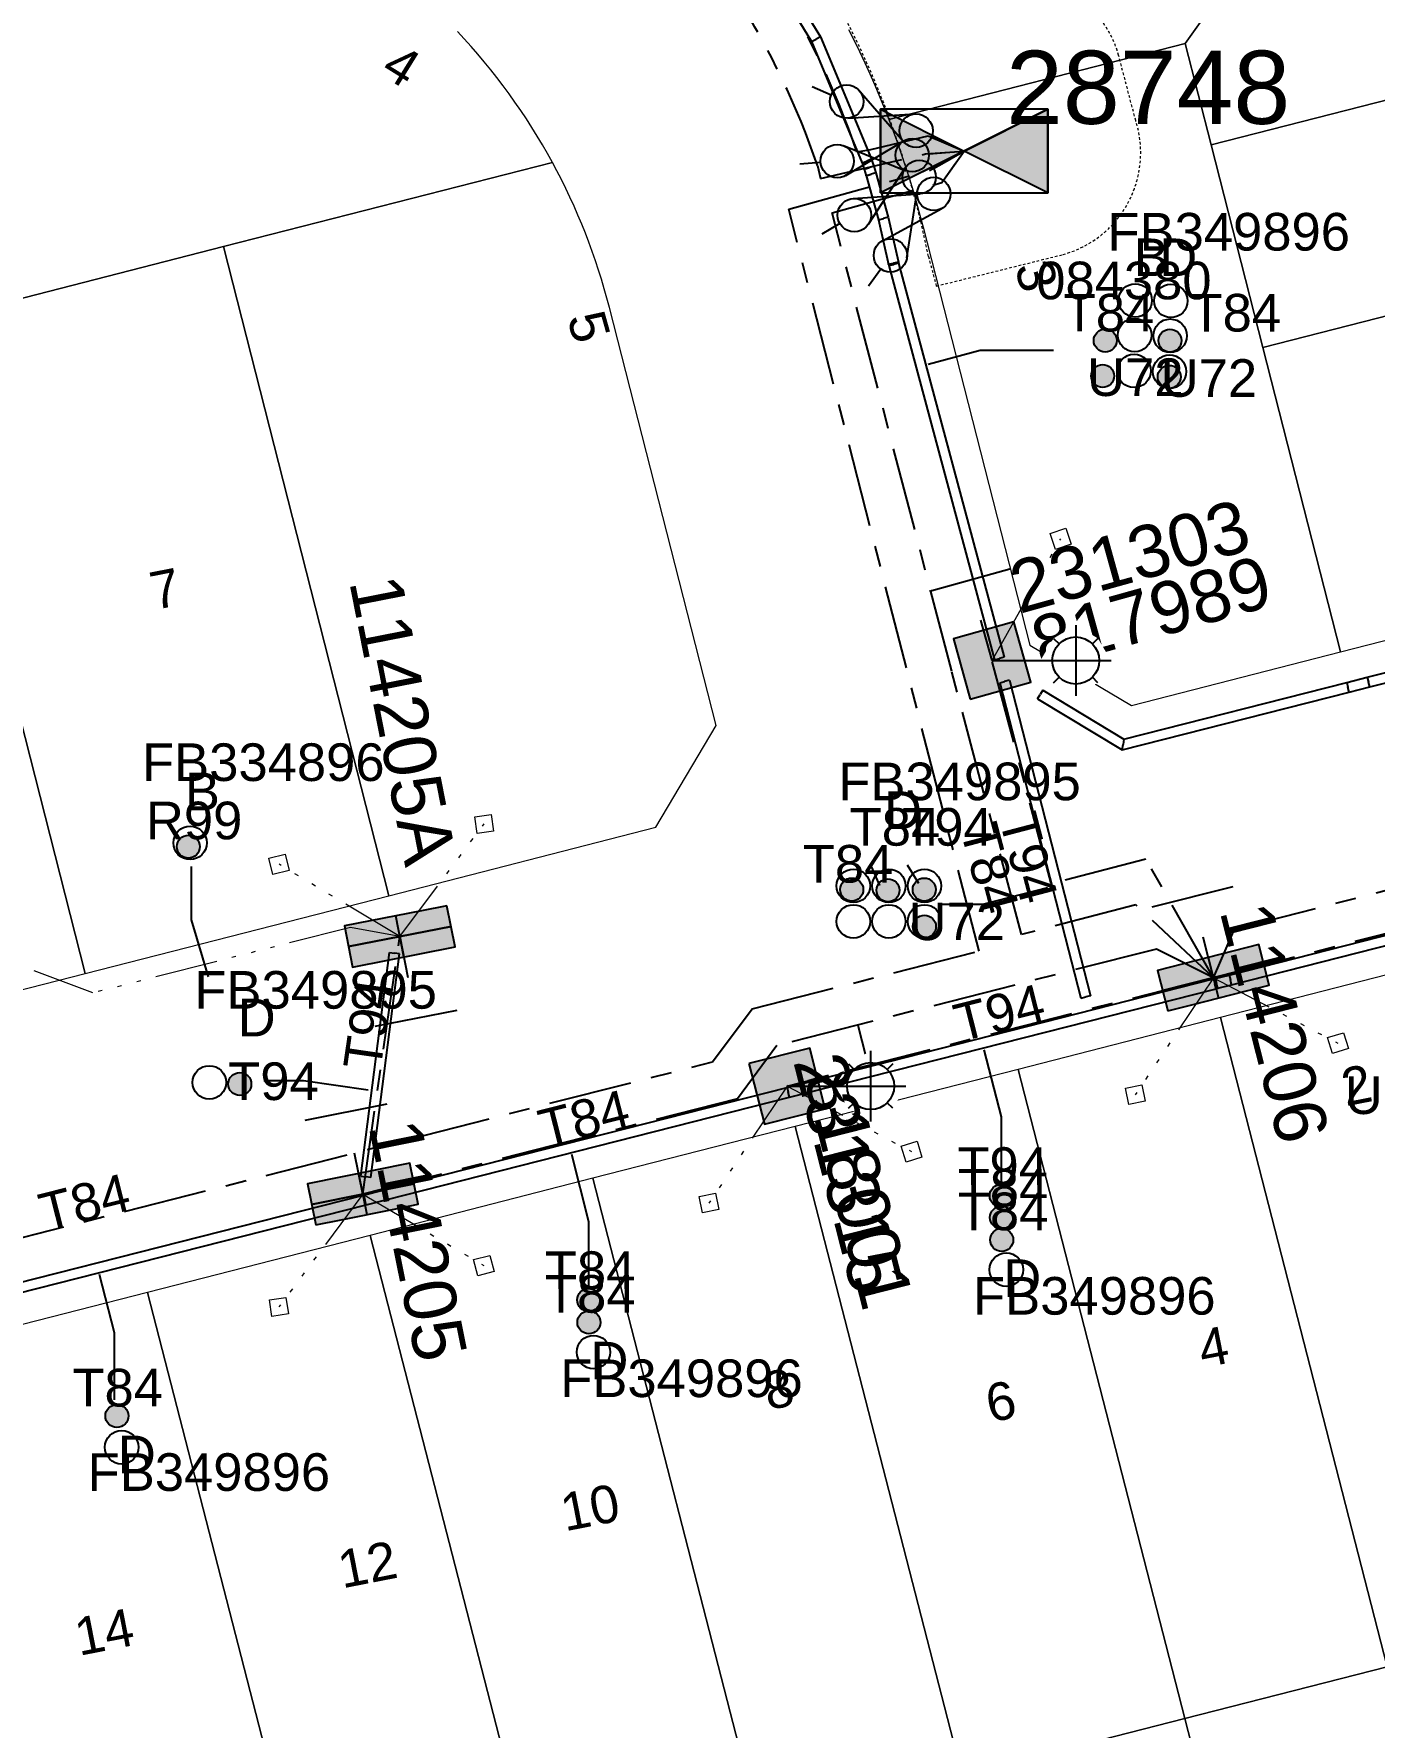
# Model space of a CAD drawing. Header units: metres. Extents: x 307635 to 308805, y 6256169 to 6257356.
# Drawn here: x 308286.5 to 308350.6, y 6256919.1 to 6257000.1 of the extents above; entities that cross this region are included whole.
import ezdxf
from ezdxf.enums import TextEntityAlignment as Align

# ---------------------------------------------------------------- set-up
doc = ezdxf.new("R2010")
doc.units = ezdxf.units.M
for name, pattern in [('Cable Exist UG', [7, 4, -1, 1, -1]), ('DASHED', [19.05, 12.7, -6.35]), ('HIDDEN2', [0.1875, 0.125, -0.0625]), ('PHANTOMX2', [6.6, 3, -0.75, 0.2, -0.75, 0.2, -0.75, 0.2, -0.75])]:
    doc.linetypes.add(name, pattern=pattern)
doc.layers.get('0').update_dxf_attribs({"color": 6})
doc.layers.get('Defpoints').update_dxf_attribs({"color": 250})
for name, color, linetype, lineweight in [('Cadastre Land Parcels_SP_EXT', 118, 'Continuous', 15), ('Cadastre Other Property_SP_EXT', 138, 'DASHED', 15), ('Mains_LV_EXT', 163, 'Continuous', 25), ('Mains_LV_SL_EXT', 135, 'Continuous', 25), ('Services_SP_EXT', 42, 'PHANTOMX2', 20)]:
    doc.layers.add(name, color=color, linetype=linetype, lineweight=lineweight)
for name, color, linetype in [('Duct_SP_EXT', 30, 'Continuous'), ('Equip_LV_EXT', 7, 'Continuous'), ('Equip_SP_SL_EXT', 7, 'Continuous'), ('Sub_SP_EXT', 7, 'Continuous'), ('SupportsUG_SP_LV_EXT', 7, 'Continuous'), ('SupportsUG_SP_LV_SL_EXT', 7, 'Continuous')]:
    doc.layers.add(name, color=color, linetype=linetype)
doc.styles.add('COLUMN_LABEL', font='arial.ttf', dxfattribs={"height": 2})
doc.styles.add('iecARIAL', font='arial.ttf', dxfattribs={"height": 2})
doc.styles.add('POLE_LABEL', font='arial.ttf', dxfattribs={"height": 2})
doc.styles.add('SL_LABEL', font='arial.ttf', dxfattribs={"height": 2})
doc.styles.get("Standard").update_dxf_attribs({"font": 'arial.ttf'})

# ---------------------------------------------------------------- blocks, each defined once
blk = doc.blocks.new('SUB_PADMOUNT_EXT')
at = {"ltscale": 10}
h = blk.add_hatch(color=256, dxfattribs=at)
h.dxf.hatch_style = 1
h.paths.add_polyline_path([(4, -2), (0, 0), (4, 2)])
h.paths.add_polyline_path([(-4, -2), (-4, 2), (0, 0)])
blk.add_line((4, 2), (-4, -2))
blk.add_lwpolyline([(-4, -2), (4, -2), (4, 2), (-4, 2)], close=True)
at = {"ltscale": 10, "flags": 128}
for points in [[(-4, -2), (-4, 2), (0, 0)], [(4, -2), (0, 0), (4, 2)]]:
    blk.add_lwpolyline(points, close=True, dxfattribs=at)
at = {"flags": 8}
blk.add_attdef('ASSET_NUM', text='', height=2.5, dxfattribs=at).set_placement((0, 5), align=Align.MIDDLE_CENTER)
for tag, flags, p in [('STREET_CODE', 9, (1.5, 0)), ('OPERATING_VOLTAGE', 9, (1.5, -0.4)), ('ORIENTATION', 9, (1.5, -0.6)), ('OWNED_BY', 9, (1.5, -0.8)), ('NO_PHASES', 9, (1.5, -0.2)), ('OPERATED_BY', 9, (1.5, -1)), ('SECONDARY_VOLTAGE', 9, (1.5, -1.6)), ('CONSTRUCTED_VOLTAGE', 9, (1.5, -1.4)), ('MAINTAINED_BY', 9, (1.5, -1.2)), ('STATE', 9, (1.5, -1.8)), ('SUBSTATION_TYPE', 9, (1.5, -2.2)), ('USAGE', 9, (1.5, -2.4)), ('PARENT', 9, (1.5, -2)), ('SUBURB', 9, (1.5, -2.8)), ('STREETNAME', 9, (1.5, -3)), ('LEGEND', 9, (1.5, -2.6)), ('LOCATION', 9, (1.5, -3.2)), ('Z', 1, (1.5, -3.6)), ('NOTES', 9, (1.5, -3.4))]:
    blk.add_attdef(tag, text='', height=0.2, dxfattribs=dict(flags=flags)).set_placement(p, align=Align.MIDDLE_LEFT)
blk = doc.blocks.new('COLUMN_EXT')
blk.add_hatch(color=256).paths.add_polyline_path([(1.5, -1.5), (1.5, 1.5), (-1.5, 1.5), (-1.5, -1.5)])
blk.add_lwpolyline([(1.5, 1.5), (-1.5, 1.5), (-1.5, -1.5), (1.5, -1.5)], close=True)
at = {"layer": 'Defpoints', "flags": 128}
for points in [[(0, 0), (0, -2)], [(2, -4), (-2, -4)]]:
    blk.add_lwpolyline(points, dxfattribs=at)
at = {"flags": 9}
for tag, p in [('STREETNAME', (-1.813, 1.6)), ('SUBURB', (-1.813, 1.8)), ('NOTES', (-1.813, 2)), ('LOCATION', (-1.813, 1.4)), ('LEGEND', (-1.813, 1.2)), ('USAGE', (-1.813, 1)), ('STATE', (-1.813, 0.8)), ('COLUMN_TYPE', (-1.813, 0.4)), ('OWNED_BY', (-1.813, 0.6))]:
    blk.add_attdef(tag, text='', height=0.2, rotation=180, dxfattribs=at).set_placement(p, align=Align.MIDDLE_LEFT)
at = {"flags": 1}
blk.add_attdef('Z', (-1.813, 2.351), '', height=0.2, rotation=180, dxfattribs=at)
at = {"flags": 9}
for tag, style, p in [('STRUCTURE_PLANT_NUMBER', 'POLE_LABEL', (-1.813, -0.031)), ('STREET_CODE', 'COLUMN_LABEL', (-1.813, 0.2))]:
    blk.add_attdef(tag, text='', height=0.2, rotation=180, dxfattribs=dict(at, style=style)).set_placement(p, align=Align.MIDDLE_LEFT)
at = {"style": 'COLUMN_LABEL', "width": 0.9, "flags": 8}
blk.add_attdef('ASSET_NUM', text='', height=2, rotation=270, dxfattribs=at).set_placement((2, -4), align=Align.MIDDLE_LEFT)
blk = doc.blocks.new('PILLAR_EXT')
blk.add_hatch(color=256).paths.add_polyline_path([(2.5, -1), (2.5, 1), (-2.5, 1), (-2.5, -1)])
for p, q in [((0, -1), (0, 1)), ((2.5, 0), (-2.5, 0))]:
    blk.add_line(p, q)
at = {"ltscale": 10}
blk.add_line((-2.5, 0), (2.5, 0), dxfattribs=at)
blk.add_lwpolyline([(2.5, 1), (1.25, 1), (-1.25, 1), (-2.5, 1), (-2.5, -1), (2.5, -1)], close=True)
at = {"layer": 'Defpoints'}
for p, q in [((0, 0), (0, -2)), ((2, -4), (-2, -4))]:
    blk.add_line(p, q, dxfattribs=at)
for tag, p, flags in [('STREETNAME', (0, 1.8), 9), ('SUBURB', (0, 2), 1), ('LOCATION', (0, 1.2), 9), ('LEGEND', (0, 1), 9), ('PARENT', (0, 1.6), 9), ('NOTES', (0, 1.4), 9), ('SUPPORT_TYPE', (0, 0.6), 9), ('OWNED_BY', (0, 0.2), 9), ('USAGE', (0, 0.8), 9), ('STATE', (0, 0.4), 9)]:
    blk.add_attdef(tag, p, '', height=0.2, rotation=180, dxfattribs=dict(flags=flags))
at = {"width": 0.9, "flags": 8}
blk.add_attdef('ASSET_NUM', text='', height=2, rotation=270, dxfattribs=at).set_placement((2, -4), align=Align.MIDDLE_LEFT)
blk = doc.blocks.new('DUCT_EXT')
blk.add_circle((0, 0.8), 0.8)
at = {"flags": 1}
blk.add_attdef('Z', (0, 0), '', height=0.2, dxfattribs=at)
at = {"flags": 9}
for tag, p in [('DUCT_CODE', (0, 0)), ('XSECT_TYPE', (0, -0.2)), ('STATE', (0, -0.6)), ('FB_REFERENCE', (0, -0.4)), ('NOTES', (0, -0.8))]:
    blk.add_attdef(tag, text='', height=0.2, dxfattribs=at).set_placement(p, align=Align.MIDDLE_LEFT)
blk = doc.blocks.new('SL_LANTERN_EXT')
at = {"flags": 9}
for tag, p in [('LRATECODE', (-7.4, 0)), ('LOUTREACHVOCAB', (-7.2, 0)), ('LOUTREACH', (-7, 0)), ('LANTNUMBER', (-6.6, 0)), ('LNEW', (-6.4, 0)), ('LMASTVOCAB', (-6.2, 0)), ('LMAST', (-6, 0)), ('LLAMPVOCAB', (-5.8, 0)), ('LLAMP', (-5.6, 0)), ('LEXIST', (-5.4, 0)), ('LCHARGE3PERCENT', (-5.2, 0)), ('LCHARGE3', (-5, 0)), ('LCHARGE2PERCENT', (-4.8, 0)), ('LCHARGE2', (-4.6, 0)), ('LCHARGE1PERCENT', (-4.4, 0)), ('LCHARGE1', (-4.2, 0)), ('LCATEGORY', (-4, 0)), ('LBRACKETVOCAB', (-3.8, 0)), ('LBRACKET', (-3.6, 0)), ('LKINGHEIGHT', (-3.4, 0)), ('CREPLACE', (-3.2, 0)), ('CREMOVE', (-3, 0)), ('CNUMBER', (-2.8, 0)), ('CNEW', (-2.6, 0)), ('CEXIST', (-2.4, 0)), ('USAGE', (-2.2, 0)), ('STATE', (-2, 0)), ('OWNED_BY', (-1.8, 0)), ('ORIENTATION', (-1.6, 0)), ('OPERATING_VOLTAGE', (-1.4, 0)), ('NO_PHASES', (-1.2, 0)), ('LANTERN_TYPE', (-1, 0)), ('LANTERN_PURPOSE', (-0.8, 0)), ('CONTROL_TYPE', (-0.6, 0)), ('CONSTRUCTED_VOLTAGE', (-0.4, 0))]:
    blk.add_attdef(tag, text='', height=0.001, rotation=270, dxfattribs=at).set_placement(p, align=Align.MIDDLE_LEFT)
at = {"style": 'SL_LABEL', "flags": 9}
blk.add_attdef('STREET_CODE', text='', height=0.001, rotation=270, dxfattribs=at).set_placement((0.001, 0), align=Align.MIDDLE_LEFT)
at = {"flags": 1}
blk.add_attdef('Z', (0, 0), '', height=0.001, rotation=270, dxfattribs=at)
at = {"width": 0.9}
blk.add_attdef('LNUMBER', text='', height=1, dxfattribs=at).set_placement((7, -1), align=Align.MIDDLE_LEFT)
at = {"flags": 9}
for tag, p in [('LREMOVE', (0, -7.6)), ('LREPLACE', (0, -7.8)), ('LTYPE', (0, -8)), ('LTYPEVOCAB', (0, -8.2)), ('LEGEND', (0, -8.4)), ('SUBURB', (0, -8.6)), ('STREETNAME', (0, -8.8)), ('LOCATION', (0, -9)), ('NOTES', (0, -9.2)), ('MAINTAINED_BY', (0, -9.863))]:
    blk.add_attdef(tag, text='', height=0.001, dxfattribs=at).set_placement(p, align=Align.MIDDLE_LEFT)
blk.add_attdef('OPERATED_BY', (0, -9.607), '', height=0.001, dxfattribs=at)
blk.add_wipeout([(5.688, 0), (5.061, -1.061), (4, -1.688), (2.939, -1.061), (2.313, 0), (2.939, 1.061), (4, 1.687), (5.061, 1.061)])
for p, q in [((4, 1.687), (4, 0)), ((2.939, 1.061), (3.205, 0.795)), ((5.061, 1.061), (4.795, 0.795)), ((0, 0), (4, 0)), ((2.939, -1.061), (3.205, -0.795)), ((4, 0), (5.688, 0)), ((4, 0), (4, -1.688)), ((5.061, -1.061), (4.795, -0.795))]:
    blk.add_line(p, q)
blk.add_circle((4, 0), 1.125)
blk = doc.blocks.new('CCP_EXT')
at = {"flags": 9}
for tag, p in [('USAGE', (0, -1.2)), ('LEGEND', (0, -1.4)), ('LIFE_SUPPORT', (0, -1.6)), ('STATE', (0, -1.8)), ('NOTES', (0, -2))]:
    blk.add_attdef(tag, text='', height=0.2, dxfattribs=at).set_placement(p, align=Align.MIDDLE_LEFT)
blk.add_wipeout([(0, 0.566), (0.566, 0), (0, -0.566), (-0.566, 0)])
blk.add_lwpolyline([(-0.566, 0), (0, 0.566), (0.566, 0), (0, -0.566), (-0.566, 0)])
at = {"flags": 1}
blk.add_attdef('Z', (0, 0), '', height=0.2, dxfattribs=at)
at = {"flags": 9}
for tag, p in [('CCP_TYPE', (0, 0)), ('OPERATING_VOLTAGE', (0, -0.6)), ('ORIENTATION', (0, -0.8)), ('CONSTRUCTED_VOLTAGE', (0, -0.2)), ('NO_PHASES', (0, -0.4)), ('OWNED_BY', (0, -1))]:
    blk.add_attdef(tag, text='', height=0.2, dxfattribs=at).set_placement(p, align=Align.MIDDLE_LEFT)
blk = doc.blocks.new('LV_UG_DFUSE_CLOSED_EXT')
for points in [[(1, 0), (0, 0)], [(5.04, 0.726), (2.156, -0.717)], [(5.049, -0.707), (2.156, 0.717)], [(6.2, 0.013), (7.2, 0.013)]]:
    blk.add_lwpolyline(points)
for centre in [(5.4, 0.011), (1.8, 0)]:
    blk.add_circle(centre, 0.8)
at = {"flags": 9}
for tag, p in [('ACTUAL_STATUS', (0, 0)), ('OPERATING_VOLTAGE', (0, -0.6)), ('ORIENTATION', (0, -0.8)), ('CONSTRUCTED_VOLTAGE', (0, -0.2)), ('NO_PHASES', (0, -0.4)), ('STATE', (0, -1)), ('SWITCH_TYPE', (0, -1.2)), ('USAGE', (0, -1.4)), ('NOTES', (0, -1.6))]:
    blk.add_attdef(tag, text='', height=0.2, dxfattribs=at).set_placement(p, align=Align.MIDDLE_LEFT)
at = {"flags": 1}
blk.add_attdef('Z', (0, 0), '', height=0.2, dxfattribs=at)
blk = doc.blocks.new('CABLE_LARGE_EXT')
h = blk.add_hatch(color=256)
edge = h.paths.add_edge_path()
edge.add_arc((0, 0.55), 0.55, 0, 360)
blk.add_circle((0, 0.55), 0.55)
at = {"flags": 1}
blk.add_attdef('Z', (0, 0), '', height=0.2, dxfattribs=at)
at = {"flags": 9}
for tag, p in [('COND_CODE', (0, 0)), ('XSECT_SIZE', (0, -0.6)), ('STATE', (0, -0.4)), ('FB_REFERENCE', (0, -0.2)), ('NOTES', (0, -0.8))]:
    blk.add_attdef(tag, text='', height=0.2, dxfattribs=at).set_placement(p, align=Align.MIDDLE_LEFT)

msp = doc.modelspace()

# ---------------------------------------------------------------- linework, layer by layer
at = {"layer": 'Cadastre Land Parcels_SP_EXT', "linetype": 'Continuous'}
for points in [[(308325.505, 6257000.352), (308325.77, 6256999.825), (308326.027, 6256999.295), (308326.277, 6256998.762), (308326.521, 6256998.227), (308326.758, 6256997.688), (308326.987, 6256997.146), (308327.211, 6256996.6), (308327.427, 6256996.052), (308341.613, 6256999.688), (308341.613, 6256999.688), (308359.333, 6257024.556)], [(308286.379, 6257015.521), (308264.099, 6256984.185), (308266.544, 6256982.523), (308281.072, 6256986.246), (308281.072, 6256986.246), (308295.601, 6256989.967), (308311.333, 6256993.998), (308311.098, 6256994.421), (308310.855, 6256994.842), (308310.607, 6256995.257), (308310.351, 6256995.669), (308310.089, 6256996.078), (308309.821, 6256996.48), (308309.545, 6256996.879), (308309.264, 6256997.274), (308308.977, 6256997.663), (308308.682, 6256998.049), (308308.383, 6256998.429), (308308.075, 6256998.805), (308307.763, 6256999.176), (308307.445, 6256999.541), (308307.121, 6256999.902), (308306.792, 6257000.256)]]:
    msp.add_lwpolyline(points, dxfattribs=at)
for points in [[(308377.352, 6257003.676), (308377.353, 6257004.799), (308377.347, 6257005.923), (308377.333, 6257007.045), (308377.313, 6257008.168), (308377.287, 6257009.29), (308377.252, 6257010.412), (308377.303, 6257011.763), (308359.333, 6257024.556), (308341.613, 6256999.688), (308342.851, 6256994.837), (308377.352, 6257003.676)], [(308378.047, 6256993.517), (308377.999, 6256994.647), (308377.943, 6256995.778), (308377.879, 6256996.907), (308377.809, 6256998.038), (308377.733, 6256999.166), (308377.648, 6257000.295), (308377.556, 6257001.422), (308377.458, 6257002.549), (308377.352, 6257003.676), (308342.851, 6256994.837), (308345.325, 6256985.136), (308378.047, 6256993.517)], [(308349.038, 6256970.584), (308345.325, 6256985.136), (308342.851, 6256994.837), (308341.613, 6256999.688), (308327.427, 6256996.052), (308327.639, 6256995.49), (308327.846, 6256994.924), (308328.043, 6256994.356), (308328.234, 6256993.785), (308328.416, 6256993.212), (308328.592, 6256992.637), (308328.76, 6256992.059), (308328.92, 6256991.479), (308329.073, 6256990.897), (308334.174, 6256970.909), (308339.037, 6256968.022), (308349.038, 6256970.584)], [(308316.286, 6256962.193), (308319.168, 6256967.065), (308314.062, 6256987.052), (308313.942, 6256987.504), (308313.817, 6256987.954), (308313.684, 6256988.403), (308313.543, 6256988.848), (308313.396, 6256989.293), (308313.242, 6256989.733), (308313.081, 6256990.174), (308312.914, 6256990.61), (308312.739, 6256991.044), (308312.557, 6256991.475), (308312.37, 6256991.904), (308312.176, 6256992.329), (308311.974, 6256992.751), (308311.767, 6256993.17), (308311.553, 6256993.586), (308311.333, 6256993.998), (308295.601, 6256989.967), (308303.504, 6256958.919), (308316.286, 6256962.193)], [(308376.26, 6256977.558), (308379.458, 6256982.497), (308379.348, 6256983.603), (308379.23, 6256984.708), (308379.106, 6256985.812), (308378.976, 6256986.916), (308378.838, 6256988.019), (308378.694, 6256989.12), (308378.542, 6256990.222), (308378.384, 6256991.32), (308378.219, 6256992.419), (308378.047, 6256993.517), (308345.325, 6256985.136), (308349.038, 6256970.584), (308376.26, 6256977.558)], [(308303.504, 6256958.919), (308295.601, 6256989.967), (308281.072, 6256986.246), (308288.979, 6256955.197), (308303.504, 6256958.919)], [(308288.979, 6256955.197), (308281.072, 6256986.246), (308266.544, 6256982.523), (308274.454, 6256951.476), (308288.979, 6256955.197)], [(308360.446, 6256924.423), (308359.329, 6256928.786), (308357.219, 6256937.028), (308355.11, 6256945.27), (308352.504, 6256955.45), (308343.295, 6256953.091), (308351.27, 6256922.039), (308360.446, 6256924.423)], [(308351.27, 6256922.039), (308343.295, 6256953.091), (308333.61, 6256950.611), (308341.586, 6256919.558), (308351.27, 6256922.039)], [(308341.586, 6256919.558), (308333.61, 6256950.611), (308322.957, 6256947.881), (308330.935, 6256916.828), (308341.586, 6256919.558)], [(308330.935, 6256916.828), (308322.957, 6256947.881), (308319.816, 6256947.077), (308313.272, 6256945.401), (308321.252, 6256914.347), (308330.935, 6256916.828)], [(308321.252, 6256914.347), (308313.272, 6256945.401), (308302.618, 6256942.672), (308310.601, 6256911.619), (308321.252, 6256914.347)], [(308310.601, 6256911.619), (308302.618, 6256942.672), (308291.965, 6256939.944), (308299.95, 6256908.889), (308310.601, 6256911.619)], [(308299.95, 6256908.889), (308291.965, 6256939.944), (308277.437, 6256936.222), (308285.425, 6256905.167), (308299.95, 6256908.889)], [(308359.211, 6256891.045), (308351.27, 6256922.039), (308341.586, 6256919.558), (308349.527, 6256888.564), (308359.211, 6256891.045)], [(308349.527, 6256888.564), (308341.586, 6256919.558), (308330.935, 6256916.828), (308338.877, 6256885.836), (308349.527, 6256888.564)]]:
    msp.add_lwpolyline(points, close=True, dxfattribs=at)
at = {"layer": 'Cadastre Other Property_SP_EXT', "linetype": 'HIDDEN2'}
msp.add_lwpolyline([(308329.702, 6256988.079), (308335.764, 6256989.589), (308335.764, 6256989.589, 0.426835), (308339.241, 6256995.992), (308339.241, 6256995.992), (308338.423, 6256999.124), (308338.423, 6256999.124, 0.419081), (308331.975, 6257002.645), (308331.975, 6257002.645), (308325.333, 6257000.919), (308325.333, 6257000.919, -0.071143), (308329.321, 6256989.5), (308329.321, 6256989.5), (308329.702, 6256988.079)], format="xyb", close=True, dxfattribs=at)
at = {"layer": 'Duct_SP_EXT'}
for p, q in [((308320.856, 6257005.415), (308324.165, 6257000)), ((308320.449, 6257005.161), (308323.736, 6256999.781)), ((308323.736, 6256999.781), (308323.95, 6256999.891)), ((308323.736, 6256999.781), (308326.157, 6256993.959)), ((308324.165, 6257000), (308323.95, 6256999.891)), ((308324.165, 6257000), (308326.6, 6256994.143)), ((308326.151, 6256993.977), (308326.379, 6256994.051)), ((308326.151, 6256993.977), (308326.251, 6256993.668)), ((308326.157, 6256993.959), (308326.379, 6256994.051)), ((308326.6, 6256994.143), (308326.379, 6256994.051)), ((308326.607, 6256994.125), (308326.379, 6256994.051)), ((308326.607, 6256994.125), (308326.708, 6256993.814)), ((308326.251, 6256993.668), (308326.479, 6256993.741)), ((308326.251, 6256993.668), (308326.348, 6256993.358)), ((308326.347, 6256993.361), (308326.577, 6256993.43)), ((308326.348, 6256993.358), (308326.347, 6256993.361)), ((308326.347, 6256993.361), (308326.939, 6256991.256)), ((308326.348, 6256993.358), (308326.577, 6256993.43)), ((308326.708, 6256993.814), (308326.479, 6256993.741)), ((308326.806, 6256993.502), (308326.577, 6256993.43)), ((308326.807, 6256993.498), (308326.577, 6256993.43)), ((308326.708, 6256993.814), (308326.806, 6256993.502)), ((308326.806, 6256993.502), (308326.807, 6256993.498)), ((308326.807, 6256993.498), (308327.405, 6256991.374)), ((308326.939, 6256991.256), (308327.172, 6256991.315)), ((308326.939, 6256991.256), (308327.419, 6256989.119)), ((308327.405, 6256991.374), (308327.172, 6256991.315)), ((308327.405, 6256991.374), (308327.887, 6256989.224)), ((308327.418, 6256989.122), (308327.653, 6256989.172)), ((308327.419, 6256989.119), (308327.418, 6256989.122)), ((308327.418, 6256989.122), (308327.43, 6256989.061)), ((308327.419, 6256989.119), (308327.653, 6256989.172)), ((308327.43, 6256989.061), (308327.664, 6256989.115)), ((308327.887, 6256989.224), (308327.653, 6256989.172)), ((308327.888, 6256989.221), (308327.653, 6256989.172)), ((308327.898, 6256989.169), (308327.664, 6256989.115)), ((308327.887, 6256989.224), (308327.888, 6256989.221)), ((308327.888, 6256989.221), (308327.898, 6256989.169)), ((308350.32, 6256969.374), (308377.231, 6256976.221)), ((308350.438, 6256968.909), (308377.534, 6256975.803)), ((308349.335, 6256969.123), (308350.32, 6256969.374)), ((308349.335, 6256969.123), (308349.395, 6256968.891)), ((308349.454, 6256968.658), (308349.395, 6256968.891)), ((308349.454, 6256968.658), (308350.438, 6256968.909)), ((308350.32, 6256969.374), (308350.32, 6256969.374)), ((308350.32, 6256969.374), (308350.379, 6256969.141)), ((308350.32, 6256969.374), (308350.379, 6256969.141)), ((308350.438, 6256968.909), (308350.379, 6256969.141)), ((308350.438, 6256968.909), (308350.379, 6256969.141)), ((308350.438, 6256968.909), (308350.438, 6256968.909)), ((308338.673, 6256966.41), (308338.635, 6256966.153)), ((308338.597, 6256965.896), (308338.635, 6256966.153)), ((308343.712, 6256955.125), (308363.622, 6256960.187)), ((308343.83, 6256954.66), (308363.74, 6256959.722)), ((308302.176, 6256945.508), (308303.551, 6256956.207)), ((308302.652, 6256945.446), (308304.027, 6256956.146)), ((308303.551, 6256956.207), (308303.789, 6256956.177)), ((308304.027, 6256956.146), (308303.789, 6256956.177)), ((308343.042, 6256954.955), (308343.712, 6256955.125)), ((308343.712, 6256955.125), (308343.712, 6256955.125)), ((308343.712, 6256955.125), (308343.771, 6256954.893)), ((308343.712, 6256955.125), (308343.771, 6256954.893)), ((308342.968, 6256954.936), (308343.042, 6256954.955)), ((308342.968, 6256954.936), (308343.027, 6256954.704)), ((308342.968, 6256954.936), (308343.027, 6256954.704)), ((308343.086, 6256954.471), (308343.027, 6256954.704)), ((308343.086, 6256954.471), (308343.027, 6256954.704)), ((308343.042, 6256954.955), (308343.101, 6256954.723)), ((308343.086, 6256954.471), (308343.161, 6256954.49)), ((308343.161, 6256954.49), (308343.101, 6256954.723)), ((308343.161, 6256954.49), (308343.83, 6256954.66)), ((308343.83, 6256954.66), (308343.771, 6256954.893)), ((308343.83, 6256954.66), (308343.771, 6256954.893)), ((308343.83, 6256954.66), (308343.83, 6256954.66)), ((308336.617, 6256954.017), (308336.85, 6256954.077)), ((308337.082, 6256954.137), (308336.85, 6256954.077)), ((308302.176, 6256945.508), (308302.414, 6256945.477)), ((308302.652, 6256945.446), (308302.414, 6256945.477)), ((308302.303, 6256944.598), (308302.363, 6256944.365)), ((308302.303, 6256944.598), (308302.363, 6256944.365)), ((308302.422, 6256944.133), (308302.363, 6256944.365)), ((308302.422, 6256944.133), (308302.363, 6256944.365))]:
    msp.add_line(p, q, dxfattribs=at)
for points in [[(308335.306, 6256985.003), (308331.806, 6256985.003), (308329.313, 6256984.334)], [(308294.055, 6256960.309), (308294.055, 6256957.76), (308294.867, 6256955.036)], [(308326.541, 6256960.429), (308326.982, 6256959.409)], [(308328.307, 6256960.395), (308328.851, 6256959.511)], [(308329.869, 6256958.519), (308331.931, 6256958.519), (308335.032, 6256959.308)], [(308329.869, 6256958.519), (308331.931, 6256958.519), (308335.032, 6256959.308)], [(308332.814, 6256945.24), (308332.814, 6256948.336), (308331.996, 6256951.554)], [(308297.534, 6256950.075), (308299.428, 6256950.075), (308302.515, 6256949.634)], [(308313.078, 6256940.224), (308313.078, 6256943.32), (308312.26, 6256946.538)], [(308290.386, 6256934.8), (308290.386, 6256938.014), (308289.676, 6256940.807)]]:
    msp.add_lwpolyline(points, dxfattribs=at)
at = {"layer": 'Mains_LV_EXT', "linetype": 'Cable Exist UG'}
for points in [[(308300.824, 6257021.737), (308300.789, 6257019.302), (308300.789, 6257019.302), (308310.134, 6257012.611), (308310.134, 6257012.611, -0.078222), (308318.664, 6257004.112), (308318.664, 6257004.112), (308321.713, 6257003.196), (308321.713, 6257003.196, -0.060302), (308325.906, 6256994.493), (308325.906, 6256994.493), (308326.569, 6256994.618), (308326.569, 6256994.618), (308329.304, 6256995.271), (308331.037, 6256994.538)], [(308320.161, 6257001.908, -0.058672), (308324.013, 6256993.848), (308324.013, 6256993.848), (308324.163, 6256993.219), (308324.163, 6256993.219), (308329.18, 6256994.398), (308331.04, 6256994.525)]]:
    msp.add_lwpolyline(points, format="xyb", dxfattribs=at)
for points in [[(308342.956, 6256954.995), (308343.963, 6256957.32), (308343.963, 6256957.32), (308363.964, 6256962.445), (308366.555, 6256961.046), (308366.555, 6256961.046), (308379.976, 6256964.402), (308385.534, 6256961.287), (308386.499, 6256960.005)], [(308302.265, 6256944.65), (308304.033, 6256956.971)]]:
    msp.add_lwpolyline(points, dxfattribs=at)
at = {"layer": 'Mains_LV_SL_EXT', "linetype": 'Cable Exist UG'}
msp.add_lwpolyline([(308342.957, 6256954.995), (308363.608, 6256960.302)], dxfattribs=at)
at = {"layer": 'Services_SP_EXT'}
msp.add_lwpolyline([(308304.033, 6256956.971), (308301.673, 6256957.402), (308301.673, 6256957.402), (308289.351, 6256954.266), (308283.642, 6256956.425)], dxfattribs=at)

# ---------------------------------------------------------------- block references
at = {"layer": 'Duct_SP_EXT'}
for name, p, rotation in [('DUCT_EXT', (308339.203, 6256986.593), 358.8809544387473), ('DUCT_EXT', (308340.907, 6256986.57), 358.8809544387473), ('DUCT_EXT', (308339.175, 6256984.935), 358.8809544387473), ('DUCT_EXT', (308340.873, 6256984.905), 358.8809544387473), ('DUCT_EXT', (308339.144, 6256983.223), 358.8809544387473), ('DUCT_EXT', (308340.843, 6256983.188), 358.8809544387473), ('CABLE_LARGE_EXT', (308332.256, 6256944.565), 269.9999999999998), ('CABLE_LARGE_EXT', (308332.268, 6256943.527), 269.9999999999998), ('CABLE_LARGE_EXT', (308332.281, 6256942.455), 269.9999999999998), ('DUCT_EXT', (308332.25, 6256941.031), 269.9999999999998), ('CABLE_LARGE_EXT', (308312.52, 6256939.582), 269.9999999999998), ('CABLE_LARGE_EXT', (308312.532, 6256938.511), 269.9999999999998), ('DUCT_EXT', (308312.501, 6256937.087), 269.9999999999998), ('CABLE_LARGE_EXT', (308289.952, 6256934.035), 269.9999999999998), ('DUCT_EXT', (308289.931, 6256932.535), 269.9999999999998)]:
    msp.add_blockref(name, p, dxfattribs=dict(at, rotation=rotation))
for name, p in [('CABLE_LARGE_EXT', (308337.783, 6256984.925)), ('CABLE_LARGE_EXT', (308340.877, 6256984.921)), ('CABLE_LARGE_EXT', (308337.659, 6256983.229)), ('CABLE_LARGE_EXT', (308340.843, 6256983.188)), ('DUCT_EXT', (308294.005, 6256960.647)), ('CABLE_LARGE_EXT', (308293.92, 6256960.715)), ('DUCT_EXT', (308325.734, 6256958.59)), ('DUCT_EXT', (308327.434, 6256958.59)), ('DUCT_EXT', (308329.134, 6256958.59)), ('CABLE_LARGE_EXT', (308325.657, 6256958.662)), ('CABLE_LARGE_EXT', (308327.39, 6256958.628)), ('CABLE_LARGE_EXT', (308329.122, 6256958.662)), ('DUCT_EXT', (308325.734, 6256956.89)), ('DUCT_EXT', (308327.434, 6256956.89)), ('DUCT_EXT', (308329.134, 6256956.89)), ('CABLE_LARGE_EXT', (308329.134, 6256956.89)), ('DUCT_EXT', (308294.924, 6256949.189)), ('CABLE_LARGE_EXT', (308296.383, 6256949.361))]:
    msp.add_blockref(name, p, dxfattribs=at)
at = {"layer": 'Equip_LV_EXT'}
for p, rotation in [((308330.391, 6256994.811), 157.067973400666), ((308330.345, 6256994.477), 184.3430268636115), ((308330.437, 6256994.202), 210.2585756344981), ((308330.623, 6256993.956), 234.6189730559464)]:
    msp.add_blockref('LV_UG_DFUSE_CLOSED_EXT', p, dxfattribs=dict(at, rotation=rotation))
at = {"layer": 'Sub_SP_EXT'}
ref = msp.add_blockref('SUB_PADMOUNT_EXT', (308331.037, 6256994.538), dxfattribs=at)
ref.add_attrib('ASSET_NUM', '28748', dxfattribs={"layer": '0', "height": 3.5}).set_placement((308333.037, 6256994.788), align=Align.BOTTOM_LEFT)
at = {"layer": 'SupportsUG_SP_LV_SL_EXT'}
ref = msp.add_blockref('COLUMN_EXT', (308332.37, 6256970.169), dxfattribs=dict(at, rotation=195.5389791639064))
ref.add_attrib('ASSET_NUM', '817989', dxfattribs={"layer": '0', "height": 2.5, "rotation": 15.53898, "style": 'COLUMN_LABEL'}).set_placement((308334.37, 6256970.919), align=Align.MIDDLE_LEFT)
ref = msp.add_blockref('COLUMN_EXT', (308322.56, 6256949.81), dxfattribs=dict(at, rotation=104.2645122438439))
ref.add_attrib('ASSET_NUM', '818001', dxfattribs={"layer": '0', "height": 2.5, "rotation": 284.26451, "style": 'COLUMN_LABEL'}).set_placement((308324.56, 6256950.56), align=Align.MIDDLE_LEFT)

# ---------------------------------------------------------------- texts
at = {"layer": 'Cadastre Land Parcels_SP_EXT'}
for s, rotation, p in [('4', 328.12681, (308303.05, 6256998.231)), ('3', 285.65203, (308333.437, 6256989.004)), ('5', 285.66855, (308312.034, 6256986.57)), ('7', 11.09237, (308292.289, 6256972.582)), ('2', 11.09236, (308349.291, 6256948.843)), ('4', 11.088, (308342.441, 6256936.325)), ('8', 11.09004, (308321.646, 6256934.307)), ('6', 11.0928, (308332.272, 6256933.719)), ('10', 11.08852, (308311.936, 6256928.51)), ('12', 11.08852, (308301.284, 6256925.781)), ('14', 11.09052, (308288.694, 6256922.555))]:
    msp.add_text(s, height=1.8, rotation=rotation, dxfattribs=at).set_placement(p)
at = {"layer": 'Cadastre Other Property_SP_EXT'}
msp.add_text('084380', height=1.8, dxfattribs=at).set_placement((308334.479, 6256987.447))
at = {"layer": 'Duct_SP_EXT'}
for s, p in [('FB349896', (308337.888, 6256989.779)), ('B', (308339.145, 6256988.556)), ('D', (308340.368, 6256988.556)), ('T84', (308335.792, 6256985.907)), ('T84', (308341.862, 6256985.906)), ('U72', (308336.913, 6256982.821)), ('U72', (308340.435, 6256982.781)), ('FB334896', (308291.705, 6256964.406)), ('B', (308293.755, 6256963.006)), ('FB349895', (308325.012, 6256963.486)), ('R99', (308291.891, 6256961.618)), ('D', (308327.197, 6256962.114)), ('T84', (308325.555, 6256961.312)), ('T94', (308328.069, 6256961.312)), ('T84', (308323.313, 6256959.545)), ('U72', (308328.375, 6256956.794)), ('FB349895', (308294.21, 6256953.516)), ('D', (308296.282, 6256952.191)), ('T94', (308295.825, 6256949.146)), ('U72', (308349.242, 6256948.477)), ('T94', (308330.709, 6256945.085)), ('T84', (308330.723, 6256944.051)), ('T84', (308330.73, 6256942.918)), ('T84', (308310.975, 6256940.107)), ('D', (308332.905, 6256939.725)), ('T84', (308310.981, 6256938.973)), ('FB349896', (308331.459, 6256938.88)), ('D', (308313.156, 6256935.781)), ('FB349896', (308311.71, 6256934.936)), ('T84', (308288.372, 6256934.488)), ('D', (308290.548, 6256931.296)), ('FB349896', (308289.102, 6256930.45))]:
    msp.add_text(s, height=1.8, dxfattribs=at).set_placement(p)
at = {"layer": 'Mains_LV_EXT'}
for s, rotation, p in [('T84', 284.84475, (308330.831, 6256962.103)), ('T94', 284.72513, (308332.694, 6256962.608)), ('T94', 81.83267, (308303.105, 6256950.506)), ('T94', 14.26451, (308330.832, 6256951.913)), ('T84', 14.26451, (308310.964, 6256946.862)), ('T84', 14.26451, (308287.07, 6256942.851))]:
    msp.add_text(s, height=1.8, rotation=rotation, dxfattribs=at).set_placement(p)

# ---------------------------------------------------------------- next in the draw order: block references
at = {"layer": 'Equip_SP_SL_EXT'}
ref = msp.add_blockref('SL_LANTERN_EXT', (308332.37, 6256970.169), dxfattribs=at)
ref.add_attrib('ASSET_NUM', '231303', dxfattribs={"layer": '0', "height": 2.5, "rotation": 15.53898, "style": 'iecARIAL'}).set_placement((308333.87, 6256971.669), align=Align.BOTTOM_LEFT)
ref = msp.add_blockref('SL_LANTERN_EXT', (308322.56, 6256949.81), dxfattribs=at)
ref.add_attrib('ASSET_NUM', '231315', dxfattribs={"layer": '0', "height": 2.5, "rotation": 284.26451, "style": 'iecARIAL'}).set_placement((308324.06, 6256951.31), align=Align.MIDDLE_LEFT)
at = {"layer": 'Services_SP_EXT'}
for p, rotation in [((308308.072, 6256962.351), 233.1145212250413), ((308298.259, 6256960.423), 329.1145210247473), ((308348.911, 6256951.866), 152.2645124135861), ((308339.22, 6256949.402), 56.26451215871283), ((308318.823, 6256944.217), 56.26451215871283), ((308308.056, 6256941.229), 149.4153353252145), ((308298.254, 6256939.249), 53.41533529946807)]:
    msp.add_blockref('CCP_EXT', p, dxfattribs=dict(at, rotation=rotation))

# ---------------------------------------------------------------- next in the draw order: linework, layer by layer
at = {"layer": 'Duct_SP_EXT'}
for p, q in [((308327.898, 6256989.169), (308332.952, 6256970.33)), ((308327.43, 6256989.061), (308332.489, 6256970.206)), ((308332.489, 6256970.206), (308332.72, 6256970.268)), ((308332.952, 6256970.33), (308332.72, 6256970.268)), ((308332.737, 6256969.105), (308332.97, 6256969.164)), ((308332.737, 6256969.105), (308336.617, 6256954.017)), ((308333.202, 6256969.224), (308332.97, 6256969.164)), ((308333.202, 6256969.224), (308337.082, 6256954.137)), ((308338.673, 6256966.41), (308349.335, 6256969.123)), ((308334.549, 6256968.332), (308334.673, 6256968.538)), ((308334.549, 6256968.332), (308338.597, 6256965.896)), ((308334.796, 6256968.743), (308334.673, 6256968.538)), ((308334.796, 6256968.743), (308338.673, 6256966.41)), ((308338.597, 6256965.896), (308349.454, 6256968.658)), ((308322.559, 6256949.747), (308342.968, 6256954.936)), ((308322.677, 6256949.282), (308343.086, 6256954.471)), ((308302.303, 6256944.598), (308322.559, 6256949.747)), ((308322.559, 6256949.747), (308322.618, 6256949.515)), ((308322.559, 6256949.747), (308322.618, 6256949.515)), ((308322.677, 6256949.282), (308322.618, 6256949.515)), ((308322.677, 6256949.282), (308322.618, 6256949.515)), ((308302.422, 6256944.133), (308322.677, 6256949.282)), ((308277.091, 6256938.188), (308302.303, 6256944.598)), ((308277.209, 6256937.723), (308302.422, 6256944.133))]:
    msp.add_line(p, q, dxfattribs=at)
at = {"layer": 'Mains_LV_EXT', "linetype": 'Cable Exist UG'}
for points in [[(308342.957, 6256954.995), (308339.731, 6256960.672), (308339.731, 6256960.672), (308335.199, 6256959.495), (308332.37, 6256970.169)], [(308342.957, 6256954.995), (308322.56, 6256949.81)]]:
    msp.add_lwpolyline(points, dxfattribs=at)
at = {"layer": 'Services_SP_EXT'}
for points in [[(308304.033, 6256956.971), (308308.072, 6256962.351)], [(308304.033, 6256956.971), (308298.259, 6256960.423)], [(308342.957, 6256954.995), (308339.22, 6256949.402)], [(308342.957, 6256954.995), (308348.911, 6256951.866)], [(308322.56, 6256949.81), (308318.823, 6256944.217)], [(308302.265, 6256944.65), (308298.254, 6256939.249)], [(308302.265, 6256944.65), (308308.056, 6256941.229)]]:
    msp.add_lwpolyline(points, dxfattribs=at)

# ---------------------------------------------------------------- next in the draw order: block references
for p, rotation in [((308335.652, 6256975.99), 243.5389793048415), ((308328.515, 6256946.681), 152.2645124135861)]:
    msp.add_blockref('CCP_EXT', p, dxfattribs=dict(at, rotation=rotation))
at = {"layer": 'SupportsUG_SP_LV_EXT'}
ref = msp.add_blockref('PILLAR_EXT', (308304.033, 6256956.971), dxfattribs=dict(at, rotation=11.11452109457415))
ref.add_attrib('ASSET_NUM', '114205A', dxfattribs={"layer": '0', "height": 2.5, "rotation": 281.11452, "style": 'iecARIAL'}).set_placement((308305.533, 6256960.471), align=Align.MIDDLE_RIGHT)
ref = msp.add_blockref('PILLAR_EXT', (308342.957, 6256954.995), dxfattribs=dict(at, rotation=194.2645120668935))
ref.add_attrib('ASSET_NUM', '114206', dxfattribs={"layer": '0', "height": 2.5, "rotation": 284.26451, "style": 'iecARIAL'}).set_placement((308344.457, 6256958.495), align=Align.MIDDLE_LEFT)
ref = msp.add_blockref('PILLAR_EXT', (308302.265, 6256944.65), dxfattribs=dict(at, rotation=191.4153350672713))
ref.add_attrib('ASSET_NUM', '114205', dxfattribs={"layer": '0', "height": 2.5, "rotation": 281.41534, "style": 'iecARIAL'}).set_placement((308303.765, 6256948.15), align=Align.MIDDLE_LEFT)

# ---------------------------------------------------------------- next in the draw order: linework, layer by layer
at = {"layer": 'Mains_LV_EXT', "linetype": 'Cable Exist UG'}
for points in [[(308255.839, 6256932.846), (308256.943, 6256935.191), (308319, 6256950.968), (308320.885, 6256953.511), (308331.746, 6256956.263), (308322.64, 6256991.761), (308329.382, 6256993.611), (308331.04, 6256994.525)], [(308342.957, 6256954.995), (308339.251, 6256958.481), (308339.251, 6256958.481), (308333.776, 6256957.059), (308330.437, 6256969.656), (308324.712, 6256991.583), (308324.712, 6256991.583), (308329.965, 6256993.029), (308331.037, 6256994.538)], [(308342.957, 6256954.995), (308340.237, 6256956.368), (308340.237, 6256956.368), (308322.068, 6256951.748), (308320.183, 6256949.205), (308320.183, 6256949.205), (308312.812, 6256947.331), (308302.265, 6256944.65)]]:
    msp.add_lwpolyline(points, dxfattribs=at)
at = {"layer": 'Services_SP_EXT'}
for points in [[(308332.37, 6256970.169), (308335.652, 6256975.99)], [(308322.56, 6256949.81), (308328.515, 6256946.681)]]:
    msp.add_lwpolyline(points, dxfattribs=at)

doc.saveas('drawing.dxf')
